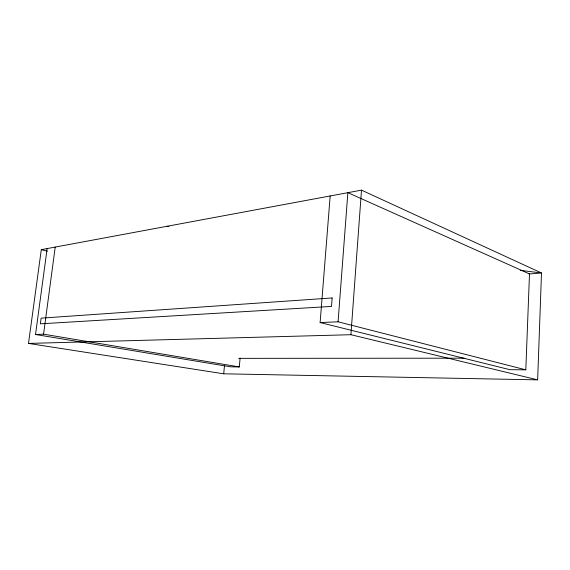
<?xml version="1.0" encoding="UTF-8"?>
<svg xmlns="http://www.w3.org/2000/svg" width="570" height="570" viewBox="0 0 570 570"><rect width="100%" height="100%" fill="white"/><g stroke="black" fill="none" stroke-linecap="round" stroke-linejoin="round"><path stroke-width="0.85" d="M537.653 379.862L541.5 272.987L361.494 190.138L41.297 249.66L28.5 343.418L223.696 373.806L537.653 379.862L350.913 334.711L28.5 343.418M525.811 369.837L529.494 273.935L347.871 192.667L338.074 321.801L525.811 369.837L509.822 369.674L320.119 322.556L330.173 195.959M350.913 334.711L361.494 190.138M47.153 248.577L35.518 334.505L230.665 366.838L239.286 366.93L240.12 358.103M223.696 373.806L224.466 365.911M35.518 334.505L43.562 334.17L55.219 247.074M529.088 273.971L541.5 272.987L520.31 270.344M320.119 322.556L338.074 321.801M238.702 358.352L464.293 358.181M167.131 226.269L168.891 226.489M43.562 334.17L239.286 366.93M41.297 249.66L47.339 251.185M332.16 297.946L331.505 306.411L40.356 323.831L41.126 318.145L332.16 297.946"/></g></svg>
